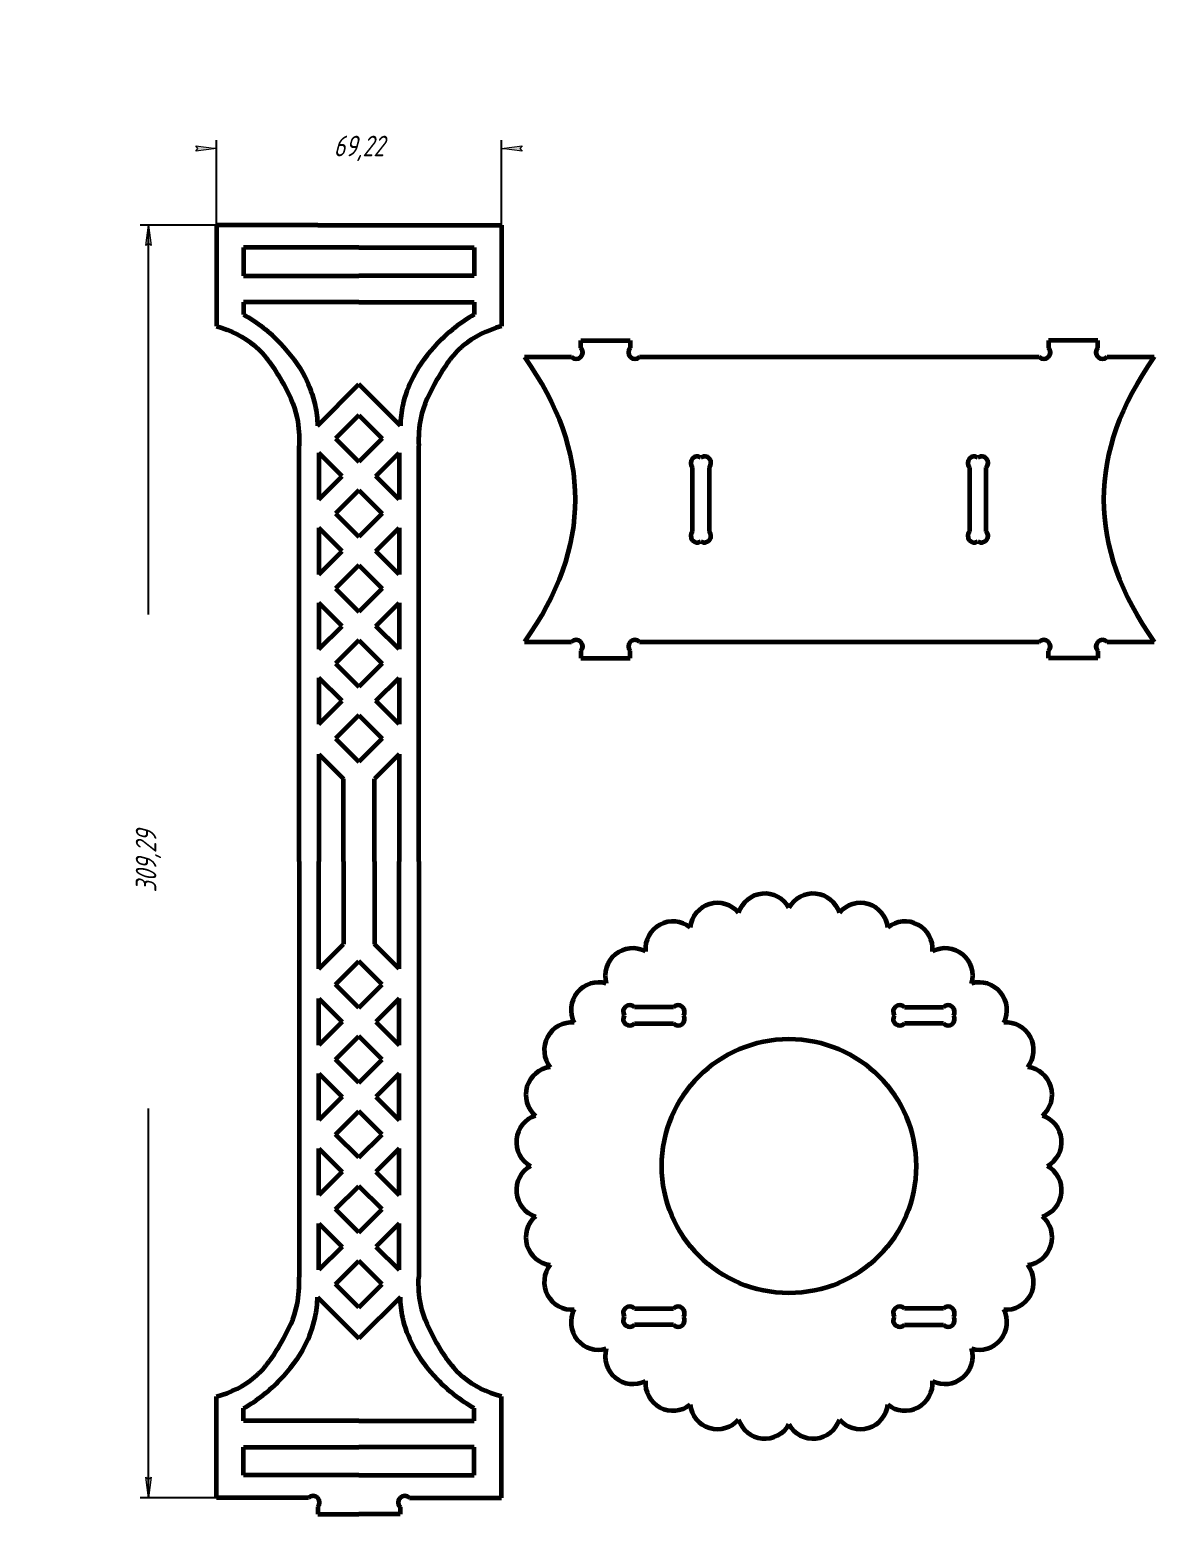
# Model space of a CAD drawing. Header units: millimetres. Extents: x -63 to 541, y 21 to 463.
# Drawn here: x 267.6 to 540.8, y 58.1 to 418.8 of the extents above; entities that cross this region are included whole.
import ezdxf

# ---------------------------------------------------------------- set-up
doc = ezdxf.new("R2010")
doc.units = ezdxf.units.MM
doc.linetypes.add('K5LT32769', pattern=[0])
doc.linetypes.add('K5LT_THIN', pattern=[0])
doc.styles.add('KDIMTEXTSTYLE', font='GOST_AU.SHX', dxfattribs={"width": 0.96, "oblique": 15, "height": 5})
doc.dimstyles.new('KDIMSTYLE (1.00)', dxfattribs={"dimtxt": 5, "dimasz": 1, "dimexe": 2, "dimexo": 0, "dimgap": 1, "dimtad": 1, "dimtxsty": 'KDIMTEXTSTYLE', "dimsah": 1, "dimcen": 0, "dimdle": 1, "dimadec": 0, "dimazin": 0, "dimtfac": 0.667, "dimtmove": 0, "dimatfit": 3, "dimfxl": 1, "dimtvp": 1, "dimtolj": 1, "dimtzin": 0, "dimarcsym": 0})

# ---------------------------------------------------------------- blocks, each defined once
blk = doc.blocks.new('KDIMARROW_01')
blk.add_hatch(color=0).paths.add_polyline_path([(0, 0), (-5, 0.66), (-4.5, 0), (-5, -0.66)])
at = {"color": 0, "linetype": 'K5LT_THIN', "lineweight": 18}
for p, q in [((-4.5, 0), (-5, 0.66)), ((-5, 0.66), (0, 0)), ((0, 0), (-5, -0.66)), ((-5, -0.66), (-4.5, 0)), ((0, 0), (-1, 0))]:
    blk.add_line(p, q, dxfattribs=at)

msp = doc.modelspace()

# ---------------------------------------------------------------- linework, layer by layer
at = {"color": 30, "linetype": 'K5LT32769', "lineweight": 60, "true_color": 0xff8000}
for p, q in [((337.598, 371.376), (312.987, 371.376)), ((312.987, 371.376), (312.987, 346.761)), ((337.598, 371.376), (382.209, 371.376)), ((382.209, 371.376), (382.209, 346.761)), ((347.598, 365.881), (319.598, 365.881)), ((319.598, 365.881), (319.598, 359.069)), ((347.598, 365.881), (375.598, 365.881)), ((375.598, 365.881), (375.598, 359.069)), ((319.598, 359.069), (347.598, 359.069)), ((375.598, 359.069), (347.598, 359.069)), ((347.598, 352.624), (319.598, 352.624)), ((319.598, 352.624), (319.598, 349.624)), ((347.598, 352.624), (375.598, 352.624)), ((375.598, 352.624), (375.598, 349.624)), ((401.509, 341.553), (401.509, 343.308)), ((401.509, 343.308), (413.509, 343.308)), ((413.509, 343.308), (413.509, 341.553)), ((527.064, 343.308), (515.064, 343.308)), ((515.064, 343.308), (515.064, 341.553)), ((527.064, 341.553), (527.064, 343.308)), ((387.801, 339.308), (399.264, 339.308)), ((415.754, 339.308), (512.819, 339.308)), ((529.309, 339.308), (540.772, 339.308)), ((337.525, 322.598), (347.598, 332.671)), ((357.671, 322.598), (347.598, 332.671)), ((347.598, 325.136), (341.941, 319.479)), ((347.598, 325.136), (353.255, 319.479)), ((333.056, 216.733), (333.056, 317.733)), ((341.941, 319.479), (347.598, 313.822)), ((353.255, 319.479), (347.598, 313.822)), ((362.139, 216.733), (362.139, 317.733)), ((337.836, 316.01), (337.836, 304.697)), ((343.493, 310.354), (337.836, 316.01)), ((351.703, 310.354), (357.36, 316.01)), ((357.36, 316.01), (357.36, 304.697)), ((337.836, 304.697), (343.493, 310.354)), ((357.36, 304.697), (351.703, 310.354)), ((428.645, 304.697), (428.645, 312.452)), ((432.645, 312.452), (432.645, 296.942)), ((495.929, 312.452), (495.929, 296.942)), ((499.929, 304.697), (499.929, 312.452)), ((347.598, 306.924), (341.941, 301.267)), ((347.598, 306.924), (353.255, 301.267)), ((428.645, 296.942), (428.645, 304.697)), ((499.929, 296.942), (499.929, 304.697)), ((341.941, 301.267), (347.598, 295.61)), ((353.255, 301.267), (347.598, 295.61)), ((343.493, 292.142), (337.836, 297.798)), ((337.836, 297.798), (337.836, 286.485)), ((351.703, 292.142), (357.36, 297.798)), ((357.36, 297.798), (357.36, 286.485)), ((337.836, 286.485), (343.493, 292.142)), ((347.598, 288.712), (341.941, 283.055)), ((347.598, 288.712), (353.255, 283.055)), ((357.36, 286.485), (351.703, 292.142)), ((341.941, 283.055), (347.598, 277.398)), ((353.255, 283.055), (347.598, 277.398)), ((343.493, 273.93), (337.836, 279.586)), ((337.836, 279.586), (337.836, 268.273)), ((351.703, 273.93), (357.36, 279.586)), ((357.36, 279.586), (357.36, 268.273)), ((337.836, 268.273), (343.493, 273.93)), ((357.36, 268.273), (351.703, 273.93)), ((347.598, 270.5), (341.941, 264.843)), ((347.598, 270.5), (353.255, 264.843)), ((387.801, 270.086), (399.264, 270.086)), ((401.509, 267.841), (401.509, 266.086)), ((413.509, 266.086), (413.509, 267.841)), ((415.754, 270.086), (512.819, 270.086)), ((515.064, 266.086), (515.064, 267.841)), ((527.064, 267.841), (527.064, 266.086)), ((529.309, 270.086), (540.772, 270.086)), ((341.941, 264.843), (347.598, 259.186)), ((353.255, 264.843), (347.598, 259.186)), ((401.509, 266.086), (413.509, 266.086)), ((527.064, 266.086), (515.064, 266.086)), ((343.493, 255.718), (337.836, 261.374)), ((337.836, 261.374), (337.836, 250.061)), ((351.703, 255.718), (357.36, 261.374)), ((357.36, 261.374), (357.36, 250.061)), ((337.836, 250.061), (343.493, 255.718)), ((357.36, 250.061), (351.703, 255.718)), ((347.598, 252.288), (341.941, 246.631)), ((347.598, 252.288), (353.255, 246.631)), ((341.941, 246.631), (347.598, 240.974)), ((353.255, 246.631), (347.598, 240.974)), ((337.836, 242.826), (343.848, 236.814)), ((337.836, 242.826), (337.836, 216.733)), ((357.36, 242.826), (351.347, 236.814)), ((357.36, 242.826), (357.36, 216.733)), ((343.848, 216.733), (343.848, 236.814)), ((351.347, 216.733), (351.347, 236.814)), ((333.056, 216.733), (333.056, 115.733)), ((337.836, 190.64), (337.836, 216.733)), ((343.848, 216.733), (343.848, 196.652)), ((351.347, 216.733), (351.347, 196.652)), ((357.36, 190.64), (357.36, 216.733)), ((362.139, 216.733), (362.139, 115.733)), ((337.836, 190.64), (343.848, 196.652)), ((357.36, 190.64), (351.347, 196.652)), ((341.941, 186.836), (347.598, 192.492)), ((353.255, 186.836), (347.598, 192.492)), ((347.598, 181.179), (341.941, 186.836)), ((347.598, 181.179), (353.255, 186.836)), ((337.836, 183.406), (343.493, 177.749)), ((337.836, 172.092), (337.836, 183.406)), ((357.36, 183.406), (351.703, 177.749)), ((357.36, 172.092), (357.36, 183.406)), ((424.006, 181.323), (414.496, 181.323)), ((480.083, 181.323), (489.593, 181.323)), ((343.493, 177.749), (337.836, 172.092)), ((351.703, 177.749), (357.36, 172.092)), ((414.496, 177.323), (424.006, 177.323)), ((489.593, 177.323), (480.083, 177.323)), ((341.941, 168.624), (347.598, 174.28)), ((353.255, 168.624), (347.598, 174.28)), ((347.598, 162.967), (341.941, 168.624)), ((347.598, 162.967), (353.255, 168.624)), ((337.836, 165.194), (343.493, 159.537)), ((337.836, 153.88), (337.836, 165.194)), ((357.36, 165.194), (351.703, 159.537)), ((357.36, 153.88), (357.36, 165.194)), ((343.493, 159.537), (337.836, 153.88)), ((351.703, 159.537), (357.36, 153.88)), ((341.941, 150.412), (347.598, 156.068)), ((353.255, 150.412), (347.598, 156.068)), ((347.598, 144.755), (341.941, 150.412)), ((347.598, 144.755), (353.255, 150.412)), ((337.836, 146.982), (343.493, 141.325)), ((337.836, 135.668), (337.836, 146.982)), ((357.36, 146.982), (351.703, 141.325)), ((357.36, 135.668), (357.36, 146.982)), ((343.493, 141.325), (337.836, 135.668)), ((351.703, 141.325), (357.36, 135.668)), ((341.941, 132.2), (347.598, 137.856)), ((353.255, 132.2), (347.598, 137.856)), ((347.598, 126.543), (341.941, 132.2)), ((347.598, 126.543), (353.255, 132.2)), ((337.836, 117.456), (337.836, 128.77)), ((337.836, 128.77), (343.493, 123.113)), ((357.36, 128.77), (351.703, 123.113)), ((357.36, 117.456), (357.36, 128.77)), ((343.493, 123.113), (337.836, 117.456)), ((351.703, 123.113), (357.36, 117.456)), ((341.941, 113.988), (347.598, 119.644)), ((353.255, 113.988), (347.598, 119.644)), ((347.598, 108.331), (341.941, 113.988)), ((347.598, 108.331), (353.255, 113.988)), ((337.525, 110.868), (347.598, 100.796)), ((357.671, 110.868), (347.598, 100.796)), ((414.496, 108.101), (424.006, 108.101)), ((489.593, 108.101), (480.083, 108.101)), ((424.006, 104.101), (414.496, 104.101)), ((480.083, 104.101), (489.593, 104.101)), ((312.987, 62.09), (312.987, 86.705)), ((382.209, 62.09), (382.209, 86.705)), ((319.598, 80.842), (319.598, 83.842)), ((375.598, 80.842), (375.598, 83.842)), ((347.598, 80.842), (319.598, 80.842)), ((347.598, 80.842), (375.598, 80.842)), ((319.598, 67.585), (319.598, 74.397)), ((319.598, 74.397), (347.598, 74.397)), ((375.598, 74.397), (347.598, 74.397)), ((375.598, 67.585), (375.598, 74.397)), ((347.598, 67.585), (319.598, 67.585)), ((347.598, 67.585), (375.598, 67.585)), ((335.353, 62.09), (312.987, 62.09)), ((359.843, 62.09), (382.209, 62.09)), ((337.598, 59.845), (337.598, 58.09)), ((337.598, 58.09), (347.598, 58.09)), ((357.598, 58.09), (347.598, 58.09)), ((357.598, 59.845), (357.598, 58.09))]:
    msp.add_line(p, q, dxfattribs=at)
msp.add_circle((452.044, 142.712), 30.877, dxfattribs=at)
for centre, radius, start, end in [((400.387, 340.43), 1.587, 225, 45), ((414.632, 340.43), 1.587, 135, 315), ((513.941, 340.43), 1.587, 225, 45), ((528.187, 340.43), 1.587, 135, 315), ((429.767, 313.574), 1.587, 56.4451, 225), ((431.522, 313.574), 1.587, 315, 123.5549), ((497.051, 313.574), 1.587, 56.4451, 225), ((498.806, 313.574), 1.587, 315, 123.5549), ((429.767, 295.819), 1.587, 135, 303.5549), ((431.522, 295.819), 1.587, 236.4451, 45), ((497.051, 295.819), 1.587, 135, 303.5549), ((498.806, 295.819), 1.587, 236.4451, 45), ((400.387, 268.963), 1.587, 315, 135), ((414.632, 268.963), 1.587, 45, 225), ((513.941, 268.963), 1.587, 315, 135), ((528.187, 268.963), 1.587, 45, 225), ((434.684, 199.941), 6.695, 40.14013, 173.60987), ((446.183, 202.229), 6.695, 28.89013, 162.35987), ((457.906, 202.229), 6.695, 17.64013, 151.10987), ((469.405, 199.941), 6.695, 6.39013, 139.85987), ((423.853, 195.455), 6.695, 51.39013, 184.85987), ((480.236, 195.455), 6.695, 355.14013, 128.60987), ((414.105, 188.941), 6.695, 62.64013, 196.10987), ((489.984, 188.941), 6.695, 343.89013, 117.35987), ((405.815, 180.652), 6.695, 73.89013, 207.35987), ((498.274, 180.652), 6.695, 332.64013, 106.10987), ((413.373, 180.2), 1.587, 45, 213.5549), ((425.128, 180.2), 1.587, 326.4451, 135), ((478.961, 180.2), 1.587, 45, 213.5549), ((490.716, 180.2), 1.587, 326.4451, 135), ((399.301, 170.904), 6.695, 85.14013, 218.60987), ((413.373, 178.445), 1.587, 146.4451, 315), ((425.128, 178.445), 1.587, 225, 33.5549), ((478.961, 178.445), 1.587, 146.4451, 315), ((490.716, 178.445), 1.587, 225, 33.5549), ((504.788, 170.904), 6.695, 321.39013, 94.85987), ((394.815, 160.072), 6.695, 96.39013, 229.85987), ((509.274, 160.072), 6.695, 310.14013, 83.60987), ((392.528, 148.574), 6.695, 107.64013, 241.10987), ((511.561, 148.574), 6.695, 298.89013, 72.35987), ((392.528, 136.85), 6.695, 118.89013, 252.35987), ((511.561, 136.85), 6.695, 287.64013, 61.10987), ((394.815, 125.351), 6.695, 130.14013, 263.60987), ((509.274, 125.351), 6.695, 276.39013, 49.85987), ((399.301, 114.52), 6.695, 141.39013, 274.85987), ((504.788, 114.52), 6.695, 265.14013, 38.60987), ((413.373, 106.978), 1.587, 45, 213.5549), ((425.128, 106.978), 1.587, 326.4451, 135), ((478.961, 106.978), 1.587, 45, 213.5549), ((490.716, 106.978), 1.587, 326.4451, 135), ((405.815, 104.772), 6.695, 152.64013, 286.10987), ((413.373, 105.223), 1.587, 146.4451, 315), ((425.128, 105.223), 1.587, 225, 33.5549), ((478.961, 105.223), 1.587, 146.4451, 315), ((490.716, 105.223), 1.587, 225, 33.5549), ((498.274, 104.772), 6.695, 253.89013, 27.35987), ((414.105, 96.482), 6.695, 163.89013, 297.35987), ((489.984, 96.482), 6.695, 242.64013, 16.10987), ((423.853, 89.969), 6.695, 175.14013, 308.60987), ((480.236, 89.969), 6.695, 231.39013, 4.85987), ((434.684, 85.482), 6.695, 186.39013, 319.85987), ((469.405, 85.482), 6.695, 220.14013, 353.60987), ((446.183, 83.195), 6.695, 197.64013, 331.10987), ((457.906, 83.195), 6.695, 208.89013, 342.35987), ((336.475, 60.967), 1.587, 315, 135), ((358.72, 60.967), 1.587, 45, 225)]:
    msp.add_arc(centre, radius, start, end, dxfattribs=at)
for points, knots in [([(312.987, 346.761), (316.566, 345.782), (319.659, 344.217), (322.267, 342.066), (324.919, 339.877), (326.972, 336.71), (328.717, 333.68), (330.371, 330.809), (331.93, 327.667), (332.587, 324.435), (333.028, 322.268), (333.184, 320.034), (333.056, 317.733)], [0, 0, 0, 0, 1, 1, 1, 2, 2, 2, 3, 3, 3, 4, 4, 4, 4]), ([(319.598, 349.624), (322.961, 347.677), (325.929, 345.348), (328.502, 342.639), (330.8, 340.219), (332.949, 337.448), (334.451, 334.468), (335.539, 332.309), (336.456, 329.96), (336.959, 327.588), (337.304, 325.962), (337.493, 324.298), (337.525, 322.598)], [0, 0, 0, 0, 1, 1, 1, 2, 2, 2, 3, 3, 3, 4, 4, 4, 4]), ([(375.598, 349.624), (372.235, 347.677), (369.267, 345.348), (366.694, 342.639), (364.396, 340.219), (362.247, 337.448), (360.745, 334.468), (359.656, 332.309), (358.74, 329.96), (358.237, 327.588), (357.891, 325.962), (357.703, 324.298), (357.671, 322.598)], [0, 0, 0, 0, 1, 1, 1, 2, 2, 2, 3, 3, 3, 4, 4, 4, 4]), ([(382.209, 346.761), (378.63, 345.782), (375.537, 344.217), (372.929, 342.066), (370.276, 339.877), (368.224, 336.71), (366.479, 333.68), (364.825, 330.809), (363.266, 327.667), (362.608, 324.435), (362.168, 322.268), (362.012, 320.034), (362.139, 317.733)], [0, 0, 0, 0, 1, 1, 1, 2, 2, 2, 3, 3, 3, 4, 4, 4, 4]), ([(387.801, 339.308), (396.005, 327.771), (400.107, 316.234), (400.107, 304.697), (400.107, 293.16), (396.005, 281.623), (387.801, 270.086)], [0, 0, 0, 0, 1, 1, 1, 2, 2, 2, 2]), ([(540.772, 339.308), (532.569, 327.771), (528.467, 316.234), (528.467, 304.697), (528.467, 293.16), (532.569, 281.623), (540.772, 270.086)], [0, 0, 0, 0, 1, 1, 1, 2, 2, 2, 2]), ([(312.987, 86.705), (316.566, 87.684), (319.659, 89.249), (322.267, 91.401), (324.919, 93.589), (326.972, 96.756), (328.717, 99.786), (330.371, 102.657), (331.93, 105.8), (332.587, 109.032), (333.028, 111.198), (333.184, 113.432), (333.056, 115.733)], [0, 0, 0, 0, 1, 1, 1, 2, 2, 2, 3, 3, 3, 4, 4, 4, 4]), ([(382.209, 86.705), (378.63, 87.684), (375.537, 89.249), (372.929, 91.401), (370.276, 93.589), (368.224, 96.756), (366.479, 99.786), (364.825, 102.657), (363.266, 105.8), (362.608, 109.032), (362.168, 111.198), (362.012, 113.432), (362.139, 115.733)], [0, 0, 0, 0, 1, 1, 1, 2, 2, 2, 3, 3, 3, 4, 4, 4, 4]), ([(319.598, 83.842), (322.961, 85.79), (325.929, 88.118), (328.502, 90.827), (330.8, 93.247), (332.949, 96.018), (334.451, 98.998), (335.539, 101.157), (336.456, 103.506), (336.959, 105.878), (337.304, 107.505), (337.493, 109.168), (337.525, 110.868)], [0, 0, 0, 0, 1, 1, 1, 2, 2, 2, 3, 3, 3, 4, 4, 4, 4]), ([(375.598, 83.842), (372.235, 85.79), (369.267, 88.118), (366.694, 90.827), (364.396, 93.247), (362.247, 96.018), (360.745, 98.998), (359.656, 101.157), (358.74, 103.506), (358.237, 105.878), (357.891, 107.505), (357.703, 109.168), (357.671, 110.868)], [0, 0, 0, 0, 1, 1, 1, 2, 2, 2, 3, 3, 3, 4, 4, 4, 4])]:
    msp.add_open_spline(points, degree=3, knots=knots, dxfattribs=at)

# ---------------------------------------------------------------- dimensions: what is measured, and where the dimension line sits
at = {"color": 7}
msp.add_linear_dim(base=(312.987, 389.999), p1=(382.209, 371.376), p2=(312.987, 371.376), location=(347.598, 389.999), dimstyle='KDIMSTYLE (1.00)', override={"dimexo": 0, "dimpost": '\\H5.0;\\W0.965;\\Q15;<>', "dimblk1": 'KDIMARROW_01', "dimblk2": 'KDIMARROW_01', "dimse1": 0, "dimse2": 0, "dimclrt": 7, "dimtolj": 1}, dxfattribs=at).render()
msp.add_linear_dim(base=(296.482, 371.376), p1=(312.987, 62.09), p2=(312.987, 371.376), angle=90, location=(296.482, 216.733), dimstyle='KDIMSTYLE (1.00)', override={"dimexo": 0, "dimpost": '\\H5.0;\\W0.965;\\Q15;<>', "dimblk1": 'KDIMARROW_01', "dimblk2": 'KDIMARROW_01', "dimse1": 0, "dimse2": 0, "dimclrt": 7, "dimtolj": 1}, dxfattribs=at).render()

doc.saveas('drawing.dxf')
